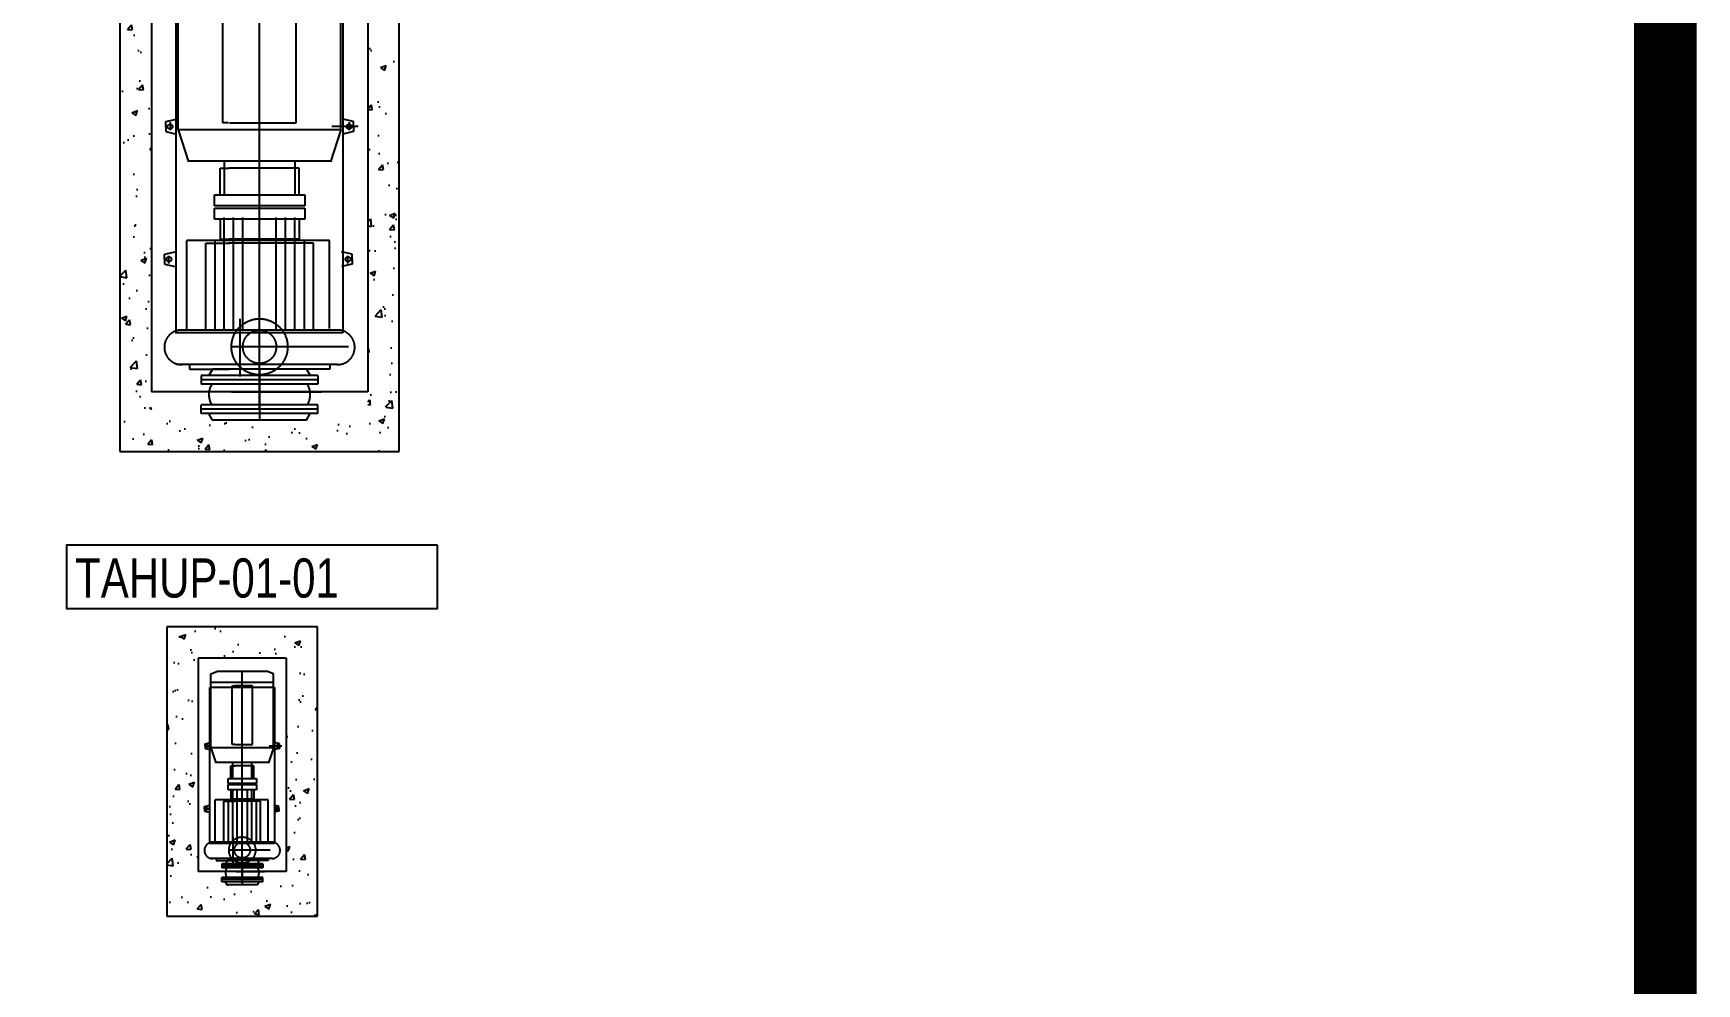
# Model space of a CAD drawing. Header units: millimetres. Extents: x -21221 to 1625077, y -149981 to 356550.
# Drawn here: x 309413 to 314710, y 129559 to 132588 of the extents above; entities that cross this region are included whole.
import ezdxf

# ---------------------------------------------------------------- set-up
doc = ezdxf.new("R2010")
doc.units = ezdxf.units.MM
doc.header["$LTSCALE"] = 1000
doc.header["$MEASUREMENT"] = 0
for name, pattern in [('CENTER', [2, 1.25, -0.25, 0.25, -0.25]), ('CENTERX2', [4, 2.5, -0.5, 0.5, -0.5]), ('DASHED', [0.75, 0.5, -0.25])]:
    doc.linetypes.add(name, pattern=pattern)
doc.layers.get('0').update_dxf_attribs({"linetype": 'CONTINUOUS'})
doc.layers.add('12- EQUIPMENT HVAC', color=12, linetype='CONTINUOUS')
doc.layers.add('HVAC-FURNITURE', color=9, linetype='CENTERX2')
doc.styles.add('STENCIL', font='stencil.shx')

# ---------------------------------------------------------------- blocks, each defined once
blk = doc.blocks.new('SCHWP-01-03.')
at = {"color": 12}
for p, q in [((-368, 852.4), (-368, -585.9)), ((321, 852.4), (-368, 852.4)), ((321, 852.4), (321, -585.9)), ((-282.3, 746.9), (-241.6, 762)), ((-282.3, 688.7), (-282.3, 746.9)), ((194.5, 762), (-241.6, 762)), ((235.2, 746.9), (194.5, 762)), ((235.2, 688.7), (235.2, 746.9)), ((235.2, 688.7), (-282.3, 688.7)), ((-282.3, 249.3), (-282.3, 688.7)), ((235.2, 249.3), (235.2, 688.7)), ((-288.8, -397.1), (-288.8, 655.3)), ((-140.2, 666.1), (-120.1, 666.1)), ((-140.2, 271.1), (-140.2, 666.1)), ((93.1, 666.1), (-120.5, 666.1)), ((93.1, 271.1), (93.1, 666.1)), ((241.7, 655.3), (241.7, -397.1)), ((-322.3, 275.3), (-288.3, 283.1)), ((-322.3, 259.4), (-322.3, 275.3)), ((-308.5, 273.5), (-308.5, 248.3)), ((-122, 271.1), (-140.2, 271.1)), ((-118.7, 271.1), (93.1, 271.1)), ((275.3, 275.3), (241.2, 283.1)), ((261.5, 273.5), (261.5, 248.3)), ((275.3, 259.4), (275.3, 275.3)), ((-322.3, 259.4), (-322.3, 243.6)), ((-322.3, 243.6), (-288.3, 235.8)), ((235.2, 249.3), (-282.3, 249.3)), ((-282.3, 249.3), (-249.5, 147.7)), ((235.2, 249.3), (202.4, 147.7)), ((275.3, 243.6), (241.2, 235.8)), ((275.3, 259.4), (275.3, 243.6)), ((202.9, 149.2), (-250, 149.2)), ((-149.3, 126.8), (-120.1, 126.8)), ((-149.3, 43.4), (-149.3, 126.8)), ((-134.7, 43), (-134.7, 147.7)), ((102.3, 126.8), (-120.5, 126.8)), ((89.9, 41.5), (89.9, 147.7)), ((102.3, 43.4), (102.3, 126.8)), ((-167.4, 7), (-167.4, 42.2)), ((-167.4, 42.2), (-120.3, 42.2)), ((-120.3, 7), (-167.4, 7)), ((-167.4, 0), (-120.3, 0)), ((-167.4, -35.1), (-167.4, 0)), ((-120.3, 42.2), (120.3, 42.2)), ((120.3, 7), (-120.3, 7)), ((-120.3, 0), (120.3, 0)), ((120.3, 42.2), (120.3, 7)), ((-120.3, -35.1), (-167.4, -35.1)), ((-149.3, -35.1), (-149.3, -99.2)), ((120.3, -35.1), (-120.3, -35.1)), ((102.3, -35.1), (102.3, -99.2)), ((120.3, 0), (120.3, -35.1)), ((199.6, -103.4), (-254.6, -103.4)), ((-165.7, -104.7), (-165.7, -388.6)), ((-149.3, -99.2), (-120.1, -99.2)), ((102.3, -99.2), (-120.5, -99.2)), ((118.6, -104.7), (118.6, -388.6)), ((-325.9, -147.2), (-291.8, -139.3)), ((-325.9, -163), (-325.9, -147.2)), ((-312.1, -177.1), (-312.1, -151.8)), ((-194.8, -388.6), (-194.8, -111.7)), ((-194.8, -111.7), (-119.3, -111.7)), ((147.8, -111.7), (-121.4, -111.7)), ((147.8, -388.6), (147.8, -111.7)), ((271.7, -147.2), (237.7, -139.3)), ((257.9, -177.1), (257.9, -151.8)), ((271.7, -163), (271.7, -147.2)), ((-325.9, -163), (-325.9, -178.8)), ((-325.9, -178.8), (-291.8, -186.7)), ((271.7, -178.8), (237.7, -186.7)), ((271.7, -163), (271.7, -178.8)), ((241.7, -397.1), (-292.3, -397.1)), ((-246.9, -496.6), (-246.9, -513)), ((-246.9, -513), (-120.3, -513)), ((-173.4, -513), (-184.6, -533.6)), ((126.4, -513), (-173.4, -513)), ((199.8, -513), (-120.3, -513)), ((126.4, -513), (137.5, -533.6)), ((199.8, -496.6), (199.8, -513)), ((162.6, -533.6), (-209.6, -533.6)), ((-209.6, -533.6), (-209.6, -547.3)), ((162.6, -547.3), (-209.6, -547.3)), ((-209.6, -547.3), (-209.6, -561)), ((162.6, -561), (-209.6, -561)), ((162.6, -533.6), (162.6, -547.3)), ((162.6, -547.3), (162.6, -561)), ((321, -585.9), (-368, -585.9)), ((162.6, -627.2), (-209.6, -627.2)), ((-209.6, -641), (-209.6, -627.2)), ((-112.5, -585.2, 45764.8), (173.9, -585.2, 45764.8)), ((-112.5, -585.2, 45764.8), (173.9, -585.2, 45764.8)), ((162.6, -641), (162.6, -627.2)), ((162.6, -641), (-209.6, -641)), ((-209.6, -654.7), (-209.6, -641)), ((162.6, -654.7), (-209.6, -654.7)), ((-173.4, -675.3), (-184.6, -654.7)), ((126.4, -675.3), (-173.4, -675.3)), ((126.4, -675.3), (137.5, -654.7)), ((162.6, -654.7), (162.6, -641))]:
    blk.add_line(p, q, dxfattribs=at)
at = {"color": 12, "linetype": 'CENTER'}
for p, q in [((-23.5, -643), (-23.5, 762)), ((-23.5, -643), (-23.5, 762)), ((290.6, 259.4), (206.4, 259.4)), ((-85.5, -536.8), (-85.5, -352.7)), ((226.6, -388.6), (-273.7, -388.6)), ((259.4, -442), (-112.8, -442)), ((226.1, -498.7), (-290.4, -498.7)), ((-23.5, -513), (-23.5, -675.3))]:
    blk.add_line(p, q, dxfattribs=at)
at = {"color": 12, "linetype": 'DASHED'}
for p, q in [((241.7, 655.3), (-288.8, 655.3)), ((-135.9, -388.6), (-135.9, -29.9)), ((-106.1, -388.6), (-106.1, -29.9)), ((-76.3, -388.6), (-76.3, -29.9)), ((29.3, -388.6), (29.3, -29.9)), ((59.1, -388.6), (59.1, -29.9)), ((88.8, -388.6), (88.8, -29.9))]:
    blk.add_line(p, q, dxfattribs=at)
at = {"color": 12, "linetype": 'Continuous'}
for p, q in [((-254.6, -388.6), (-254.6, -103.4)), ((199.6, -383.7), (199.6, -103.4))]:
    blk.add_line(p, q, dxfattribs=at)
at = {"color": 12}
for centre, radius in [((-308.5, 259.4), 7.77), ((261.5, 259.4), 7.77), ((-312.1, -163), 7.77), ((257.9, -163), 7.77), ((-23.5, -442), 89.3), ((-23.5, -442), 53.1)]:
    blk.add_circle(centre, radius, dxfattribs=at)
for centre, radius, start, end in [((-271.6, -443.6), 55.1, 92.1357, 271.6189), ((224.6, -443.6), 55.1, 268.3811, 87.8643), ((-120.3, -594.1), 64.7, 149.2103, 210.7897), ((73.3, -594.1), 64.7, 329.2103, 30.7897)]:
    blk.add_arc(centre, radius, start, end, dxfattribs=at)
blk = doc.blocks.new('TAHUP-01-01')
at = {"color": 12}
for p, q in [((-140.1, 342.8), (-140.1, -336.7)), ((140.1, 342.8), (-140.1, 342.8)), ((140.1, 342.8), (140.1, -336.7)), ((-99.6, 292.9), (-80.4, 300.1)), ((-99.6, 265.4), (-99.6, 292.9)), ((99.6, 265.4), (-99.6, 265.4)), ((-99.6, 57.8), (-99.6, 265.4)), ((80.4, 300.1), (-80.4, 300.1)), ((99.6, 292.9), (80.4, 300.1)), ((99.6, 265.4), (99.6, 292.9)), ((99.6, 57.8), (99.6, 265.4)), ((-102.7, -247.5), (-102.7, 249.7)), ((-32.5, 254.7), (-23, 254.7)), ((-32.5, 68.1), (-32.5, 254.7)), ((32.5, 254.7), (-23.2, 254.7)), ((32.5, 68.1), (32.5, 254.7)), ((102.7, 249.7), (102.7, -247.5)), ((-118.5, 70.1), (-102.4, 73.8)), ((-118.5, 62.6), (-118.5, 70.1)), ((-118.5, 62.6), (-118.5, 55.2)), ((-118.5, 55.2), (-102.4, 51.5)), ((-112, 69.3), (-112, 57.4)), ((99.6, 57.8), (-99.6, 57.8)), ((-99.6, 57.8), (-84.1, 9.9)), ((-23.9, 68.1), (-32.5, 68.1)), ((-22.3, 68.1), (32.5, 68.1)), ((99.6, 57.8), (84.1, 9.9)), ((118.5, 70.1), (102.4, 73.8)), ((118.5, 55.2), (102.4, 51.5)), ((112, 69.3), (112, 57.4)), ((118.5, 62.6), (118.5, 70.1)), ((118.5, 62.6), (118.5, 55.2)), ((84.3, 10.6), (-84.3, 10.6)), ((-36.8, 0), (-23, 0)), ((-36.8, -39.4), (-36.8, 0)), ((-29.9, -39.6), (-29.9, 9.9)), ((36.8, 0), (-23.2, 0)), ((30.9, -40.3), (30.9, 9.9)), ((-45.3, -56.6), (-45.3, -40)), ((-45.3, -40), (-23.1, -40)), ((-23.1, -40), (45.3, -40)), ((36.8, -39.4), (36.8, 0)), ((45.3, -40), (45.3, -56.6)), ((-23.1, -56.6), (-45.3, -56.6)), ((-45.3, -59.9), (-23.1, -59.9)), ((-45.3, -76.5), (-45.3, -59.9)), ((-23.1, -76.5), (-45.3, -76.5)), ((-36.8, -76.5), (-36.8, -106.8)), ((45.3, -56.6), (-23.1, -56.6)), ((-23.1, -59.9), (45.3, -59.9)), ((45.3, -76.5), (-23.1, -76.5)), ((36.8, -76.5), (36.8, -106.8)), ((45.3, -59.9), (45.3, -76.5)), ((-120.2, -129.4), (-104.1, -125.7)), ((-120.2, -136.9), (-120.2, -129.4)), ((-120.2, -136.9), (-120.2, -144.4)), ((-120.2, -144.4), (-104.1, -148.1)), ((-113.7, -143.6), (-113.7, -131.6)), ((82.8, -108.8), (-86.5, -108.8)), ((-58.3, -243.5), (-58.3, -112.7)), ((-58.3, -112.7), (-22.6, -112.7)), ((-44.5, -109.4), (-44.5, -243.5)), ((-36.8, -106.8), (-23, -106.8)), ((58.3, -112.7), (-23.6, -112.7)), ((36.8, -106.8), (-23.2, -106.8)), ((44.5, -109.4), (44.5, -243.5)), ((58.3, -243.5), (58.3, -112.7)), ((116.8, -129.4), (100.8, -125.7)), ((116.8, -144.4), (100.8, -148.1)), ((110.3, -143.6), (110.3, -131.6)), ((116.8, -136.9), (116.8, -129.4)), ((116.8, -136.9), (116.8, -144.4)), ((102.7, -247.5), (-104.3, -247.5)), ((-82.9, -294.5), (-82.9, -302.2)), ((-82.9, -302.2), (-23.1, -302.2)), ((65.3, -312), (-65.3, -312)), ((-65.3, -312), (-65.3, -318.5)), ((-48.2, -302.2), (-53.4, -312)), ((48.2, -302.2), (-48.2, -302.2)), ((82.9, -302.2), (-23.1, -302.2)), ((48.2, -302.2), (53.4, -312)), ((65.3, -312), (65.3, -318.5)), ((82.9, -294.5), (82.9, -302.2)), ((140.1, -336.7), (-140.1, -336.7)), ((65.3, -318.5), (-65.3, -318.5)), ((-65.3, -318.5), (-65.3, -325)), ((65.3, -325), (-65.3, -325)), ((65.3, -356.2), (-65.3, -356.2)), ((-65.3, -362.7), (-65.3, -356.2)), ((65.3, -362.7), (-65.3, -362.7)), ((-65.3, -369.2), (-65.3, -362.7)), ((65.3, -369.2), (-65.3, -369.2)), ((-48.2, -378.9), (-53.4, -369.2)), ((-19.4, -336.4, 21619.6), (70.6, -336.4, 21619.6)), ((-19.4, -336.4, 21619.6), (70.6, -336.4, 21619.6)), ((48.2, -378.9), (53.4, -369.2)), ((65.3, -318.5), (65.3, -325)), ((65.3, -362.7), (65.3, -356.2)), ((65.3, -369.2), (65.3, -362.7)), ((48.2, -378.9), (-48.2, -378.9))]:
    blk.add_line(p, q, dxfattribs=at)
at = {"color": 12, "linetype": 'CENTER'}
for p, q in [((0, -363.7), (0, 300.1)), ((0, -363.7), (0, 300.1)), ((125.7, 62.6), (86, 62.6)), ((95.5, -243.5), (-95.5, -243.5)), ((-29.3, -313.5), (-29.3, -226.5)), ((95.3, -295.5), (-103.4, -295.5)), ((88.4, -268.7), (-42.2, -268.7)), ((0, -302.2), (0, -378.9))]:
    blk.add_line(p, q, dxfattribs=at)
at = {"color": 12, "linetype": 'DASHED'}
for p, q in [((102.7, 249.7), (-102.7, 249.7)), ((-30.4, -243.5), (-30.4, -76.5)), ((-16.4, -243.5), (-16.4, -76.5)), ((16.4, -243.5), (16.4, -76.5)), ((30.4, -243.5), (30.4, -76.5))]:
    blk.add_line(p, q, dxfattribs=at)
at = {"color": 12, "linetype": 'Continuous'}
for p, q in [((-86.5, -243.5), (-86.5, -108.8)), ((82.8, -241.2), (82.8, -108.8))]:
    blk.add_line(p, q, dxfattribs=at)
at = {"color": 12}
for centre, radius in [((-112, 62.6), 3.67), ((112, 62.6), 3.67), ((-113.7, -136.9), 3.67), ((110.3, -136.9), 3.67), ((0, -268.7), 42.2), ((0, -268.7), 25.1)]:
    blk.add_circle(centre, radius, dxfattribs=at)
for centre, radius, start, end in [((-94.6, -269.5), 26, 92.1357, 271.6189), ((94.6, -269.5), 26, 268.3811, 87.8643), ((-23.1, -340.6), 30.5, 149.2103, 210.7897), ((23.1, -340.6), 30.5, 329.2103, 30.7897)]:
    blk.add_arc(centre, radius, start, end, dxfattribs=at)

msp = doc.modelspace()

# ---------------------------------------------------------------- hatches: boundary and pattern name
at = {"layer": 'HVAC-FURNITURE'}
h = msp.add_hatch(dxfattribs=at)
h.set_pattern_fill('AR-CONC', color=256, style=0)
h.set_pattern_definition([(50, (291097.78, 106220.12), (182.1847, -15.9391), [19.05, -209.55]), (355, (291097.78, 106220.12), (-35.2428, 191.0566), [15.24, -167.64]), (100.451, (291112.96, 106218.79), (146.9425, 175.1167), [16.19, -178.09]), (46.1842, (291097.78, 106270.92), (271.079, -42.0423), [28.575, -314.325]), (96.6356, (291120.37, 106267.41), (237.4042, 247.4256), [24.285, -267.135]), (351.184, (291097.78, 106270.92), (237.4046, 247.425), [22.86, -251.46]), (21, (291123.18, 106258.22), (151.6149, -102.2655), [19.05, -209.55]), (326, (291123.18, 106258.22), (61.802, 184.188), [15.24, -167.64]), (71.4514, (291135.82, 106249.7), (213.4165, 81.9229), [16.19, -178.09]), (37.5, (291097.78, 106220.12), (3.0886, 84.55504), [0, -165.608, 0, -170.18, 0, -168.275]), (7.5, (291097.78, 106220.12), (66.81966, 100.18057), [0, -97.028, 0, -161.798, 0, -64.135]), (327.5, (291041.14, 106220.12), (135.5906, -5.72874), [0, -63.5, 0, -198.12, 0, -262.89]), (317.5, (291015.74, 106220.12), (148.1292, 25.4265), [0, -82.55, 0, -131.572, 0, -186.69])])
h.paths.add_polyline_path([(310577.7, 132983.1), (309688.7, 132983.1), (309688.7, 131255.4), (310577.7, 131255.4)])
h.paths.add_polyline_path([(310477.7, 132883.1), (309788.7, 132883.1), (309788.7, 131355.4), (310477.7, 131355.4)], flags=16)
h = msp.add_hatch(dxfattribs=at)
h.set_pattern_fill('AR-CONC', color=256, style=0)
h.set_pattern_definition([(50, (285348.96, 104692.31), (182.1847, -15.9391), [19.05, -209.55]), (355, (285348.96, 104692.31), (-35.2428, 191.0566), [15.24, -167.64]), (100.451, (285364.14, 104690.98), (146.9425, 175.1167), [16.19, -178.09]), (46.1842, (285348.96, 104743.11), (271.079, -42.0423), [28.575, -314.325]), (96.6356, (285371.55, 104739.6), (237.4042, 247.4256), [24.285, -267.135]), (351.184, (285348.96, 104743.1), (237.4046, 247.4251), [22.86, -251.46]), (21, (285374.36, 104730.41), (151.6149, -102.2655), [19.05, -209.55]), (326, (285374.36, 104730.41), (61.802, 184.188), [15.24, -167.64]), (71.4514, (285387, 104721.89), (213.4165, 81.9229), [16.19, -178.09]), (37.5, (285348.96, 104692.31), (3.0886, 84.55504), [0, -165.608, 0, -170.18, 0, -168.275]), (7.5, (285348.96, 104692.31), (66.81966, 100.18057), [0, -97.028, 0, -161.798, 0, -64.135]), (327.5, (285292.32, 104692.31), (135.5906, -5.72874), [0, -63.5, 0, -198.12, 0, -262.89]), (317.5, (285266.92, 104692.31), (148.1292, 25.4265), [0, -82.55, 0, -131.572, 0, -186.69])])
h.paths.add_polyline_path([(310218.2, 130596.5), (309938, 130596.5), (309938, 129874.8), (310218.2, 129874.8)], flags=16)
h.paths.add_polyline_path([(310318.2, 130696.5), (309838, 130696.5), (309838, 129774.8), (310318.2, 129774.8)])

# ---------------------------------------------------------------- linework, layer by layer
at = {"layer": '12- EQUIPMENT HVAC', "color": 212, "const_width": 200}
msp.add_lwpolyline([(314609.5, 173022.5), (293564.5, 173022.5), (293564.5, 208160), (234848.5, 208160), (234848.5, 124323.5), (314609.5, 124323.5), (314609.5, 173022.5)], dxfattribs=at)
at = {"layer": '12- EQUIPMENT HVAC', "color": 33}
msp.add_lwpolyline([(310699.6, 130956.9), (309518.6, 130956.9), (309518.6, 130755.4), (310699.6, 130755.4)], close=True, dxfattribs=at)
at = {"layer": 'HVAC-FURNITURE'}
for points in [[(310577.7, 132983.1), (309688.7, 132983.1), (309688.7, 131255.4), (310577.7, 131255.4)], [(310318.2, 130696.5), (309838, 130696.5), (309838, 129774.8), (310318.2, 129774.8)]]:
    msp.add_lwpolyline(points, close=True, dxfattribs=at)

# ---------------------------------------------------------------- block references
for name, p in [('SCHWP-01-03.', (310156.7, 132030.7)), ('TAHUP-01-01', (310078.1, 130253.7))]:
    msp.add_blockref(name, p, dxfattribs=at)

# ---------------------------------------------------------------- texts
at = {"layer": '12- EQUIPMENT HVAC', "color": 4, "style": 'STENCIL', "width": 0.8}
msp.add_text('TAHUP-01-01', height=125, dxfattribs=at).set_placement((309546, 130789.6))

doc.saveas('drawing.dxf')
